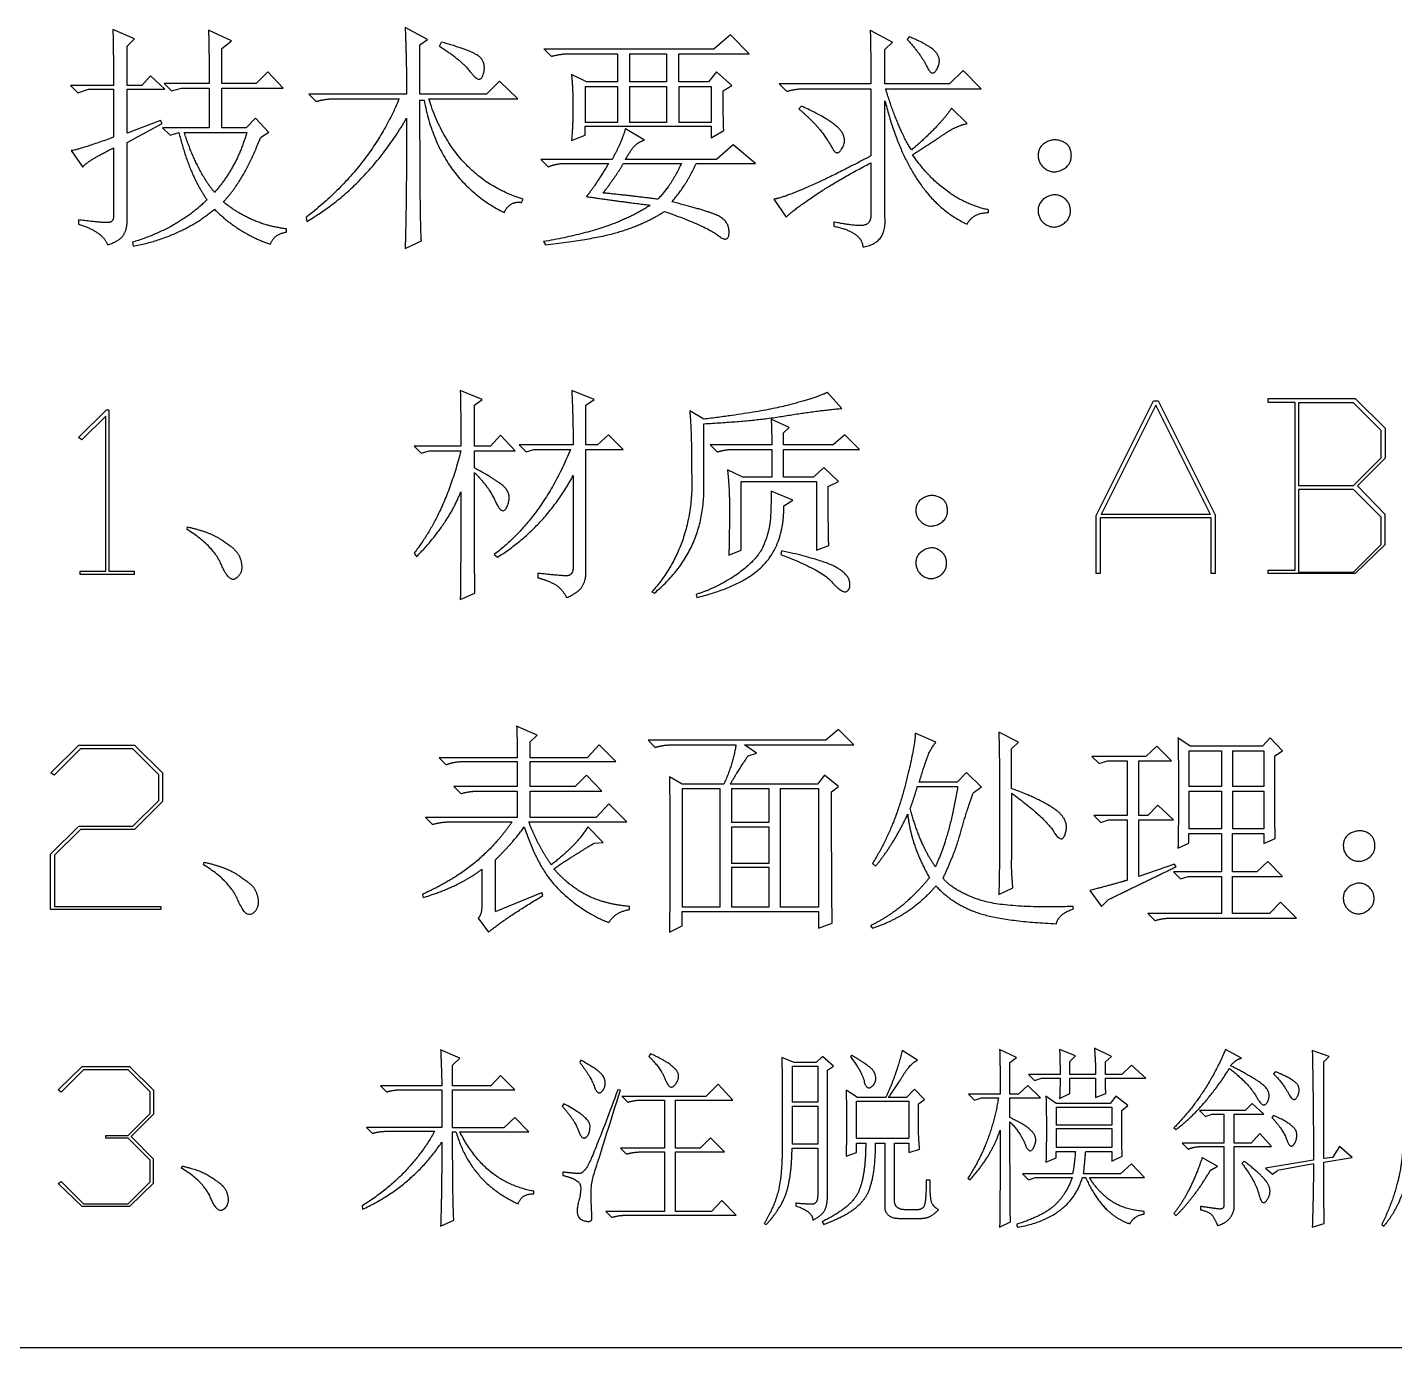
# Model space of a CAD drawing. Extents: x -440 to 140, y -99 to 99.
# Drawn here: x -335.36 to -296.27, y -98.78 to -61.06 of the extents above; entities that cross this region are included whole.
import ezdxf

# ---------------------------------------------------------------- set-up
doc = ezdxf.new("R2010")
doc.units = 0
doc.header["$MEASUREMENT"] = 0
doc.linetypes.add('solid', pattern=[0])
doc.layers.add('254', color=7, linetype='solid')

msp = doc.modelspace()

# ---------------------------------------------------------------- linework, layer by layer
at = {"layer": '254', "color": 0, "linetype": 'solid'}
for p, q in [((-332.29577, -61.38657), (-332.91347, -61.11589)), ((-329.52659, -61.44557), (-330.17897, -61.13323)), ((-323.92315, -61.40391), (-324.55819, -61.05689)), ((-315.25553, -61.26857), (-315.72055, -61.67459)), ((-314.72115, -61.80993), (-315.25553, -61.26857)), ((-311.26341, -61.13323), (-310.62837, -61.48025)), ((-310.14601, -61.32757), (-310.20501, -61.40391)), ((-332.50745, -61.59825), (-332.29577, -61.38657)), ((-332.50745, -62.71565), (-332.50745, -61.59825)), ((-329.79727, -61.65725), (-329.52659, -61.44557)), ((-329.79727, -62.65665), (-329.79727, -61.65725)), ((-324.13483, -61.55659), (-323.92315, -61.40391)), ((-324.13483, -62.96201), (-324.13483, -61.55659)), ((-323.57613, -61.59825), (-323.51713, -61.48025)), ((-320.58919, -61.67459), (-315.72055, -61.67459)), ((-320.58919, -61.67459), (-320.37751, -61.88627)), ((-310.84005, -61.69193), (-310.62837, -61.48025)), ((-310.84005, -62.67399), (-310.84005, -61.69193)), ((-319.83615, -61.80993), (-318.48973, -61.80993)), ((-318.48973, -61.80993), (-318.48973, -62.61499)), ((-318.14271, -61.80993), (-318.14271, -62.61499)), ((-318.14271, -61.80993), (-317.08431, -61.80993)), ((-317.08431, -61.80993), (-317.08431, -62.61499)), ((-316.73729, -61.80993), (-314.72115, -61.80993)), ((-316.73729, -62.61499), (-316.73729, -61.80993)), ((-331.83773, -62.44497), (-332.08409, -62.71565)), ((-331.43171, -62.82667), (-331.83773, -62.44497)), ((-328.48553, -62.32697), (-328.81521, -62.65665)), ((-328.04483, -62.79199), (-328.48553, -62.32697)), ((-319.37811, -62.61499), (-319.80147, -62.40331)), ((-315.66155, -62.32697), (-315.89057, -62.61499)), ((-315.22085, -62.71565), (-315.66155, -62.32697)), ((-308.60525, -62.29229), (-308.99393, -62.67399)), ((-308.08821, -62.80933), (-308.60525, -62.29229)), ((-334.12455, -62.71565), (-333.91287, -62.92733)), ((-332.89613, -62.71565), (-334.12455, -62.71565)), ((-333.91287, -62.92733), (-333.60751, -62.82667)), ((-333.60751, -62.82667), (-332.89613, -62.82667)), ((-332.89613, -62.82667), (-332.89613, -64.19741)), ((-332.08409, -62.71565), (-332.50745, -62.71565)), ((-332.50745, -62.82667), (-331.43171, -62.82667)), ((-332.50745, -64.07941), (-332.50745, -62.82667)), ((-331.44905, -62.65665), (-331.23737, -62.86833)), ((-330.16163, -62.65665), (-331.44905, -62.65665)), ((-331.23737, -62.86833), (-330.94935, -62.79199)), ((-330.94935, -62.79199), (-330.16163, -62.79199)), ((-330.16163, -62.79199), (-330.16163, -63.92673)), ((-328.81521, -62.65665), (-329.79727, -62.65665)), ((-329.79727, -62.79199), (-328.04483, -62.79199)), ((-329.79727, -63.92673), (-329.79727, -62.79199)), ((-321.86535, -62.59765), (-322.22971, -62.96201)), ((-321.34133, -63.09735), (-321.86535, -62.59765)), ((-319.41279, -62.75033), (-319.41279, -63.77405)), ((-319.41279, -62.75033), (-318.48973, -62.75033)), ((-318.48973, -62.61499), (-319.37811, -62.61499)), ((-318.48973, -62.75033), (-318.48973, -63.77405)), ((-317.08431, -62.61499), (-318.14271, -62.61499)), ((-318.14271, -62.75033), (-318.14271, -63.77405)), ((-318.14271, -62.75033), (-317.08431, -62.75033)), ((-317.08431, -62.75033), (-317.08431, -63.77405)), ((-315.89057, -62.61499), (-316.73729, -62.61499)), ((-316.73729, -62.75033), (-316.73729, -63.77405)), ((-316.73729, -62.75033), (-315.81423, -62.75033)), ((-315.81423, -62.75033), (-315.81423, -63.77405)), ((-315.46721, -62.86833), (-315.22085, -62.71565)), ((-313.86257, -62.67399), (-313.65089, -62.88567)), ((-311.24607, -62.67399), (-313.86257, -62.67399)), ((-313.10953, -62.80933), (-311.24607, -62.80933)), ((-311.24607, -62.80933), (-311.24607, -64.73179)), ((-308.99393, -62.67399), (-310.84005, -62.67399)), ((-310.82271, -62.80933), (-308.08821, -62.80933)), ((-327.31003, -62.96201), (-327.09835, -63.17369)), ((-324.51653, -62.96201), (-327.31003, -62.96201)), ((-326.55699, -63.09735), (-324.72821, -63.09735)), ((-322.22971, -62.96201), (-324.13483, -62.96201)), ((-324.13483, -63.13901), (-324.01683, -63.13901)), ((-323.88149, -63.09735), (-321.34133, -63.09735)), ((-313.22753, -63.30903), (-313.30387, -63.38537)), ((-310.84005, -66.48423), (-310.84005, -63.15635)), ((-328.83255, -63.65605), (-329.10323, -63.92673)), ((-328.45085, -64.06207), (-328.83255, -63.65605)), ((-308.49423, -63.80873), (-308.93493, -63.36803)), ((-331.54971, -63.71505), (-332.50745, -64.07941)), ((-332.50745, -64.35009), (-331.50805, -63.80873)), ((-331.50805, -63.80873), (-331.54971, -63.71505)), ((-331.49071, -63.92673), (-331.27903, -64.13841)), ((-330.16163, -63.92673), (-331.49071, -63.92673)), ((-331.27903, -64.13841), (-331.02569, -64.06207)), ((-330.87301, -64.06207), (-329.08589, -64.06207)), ((-329.10323, -63.92673), (-329.79727, -63.92673)), ((-328.45085, -64.06207), (-328.69721, -64.21475)), ((-318.48973, -63.77405), (-319.41279, -63.77405)), ((-319.41279, -63.88507), (-315.81423, -63.88507)), ((-319.41279, -64.13841), (-319.41279, -63.88507)), ((-318.26071, -63.94407), (-317.71935, -64.27375)), ((-317.08431, -63.77405), (-318.14271, -63.77405)), ((-315.81423, -63.77405), (-316.73729, -63.77405)), ((-315.81423, -63.88507), (-315.81423, -64.21475)), ((-315.81423, -64.21475), (-315.44987, -64.00307)), ((-332.50745, -66.60223), (-332.50745, -64.35009)), ((-319.80147, -64.29109), (-319.41279, -64.13841)), ((-315.17919, -64.40909), (-315.66155, -64.83245)), ((-314.54415, -64.94347), (-315.17919, -64.40909)), ((-334.10721, -64.57911), (-333.77753, -65.04413)), ((-332.89613, -64.50277), (-332.89613, -66.46689)), ((-320.68287, -64.83245), (-320.47119, -65.04413)), ((-318.64241, -64.83245), (-320.68287, -64.83245)), ((-315.66155, -64.83245), (-318.26071, -64.83245)), ((-319.95415, -64.94347), (-318.74307, -64.94347)), ((-318.31971, -64.94347), (-316.66095, -64.94347)), ((-316.23759, -64.94347), (-314.54415, -64.94347)), ((-311.24607, -64.92613), (-311.24607, -66.46689)), ((-321.23031, -66.06087), (-321.18865, -65.96719)), ((-314.01525, -65.96719), (-313.66823, -66.48423)), ((-307.87653, -66.34889), (-307.87653, -66.27255)), ((-333.89553, -66.56057), (-333.89553, -66.67857)), ((-327.95115, -66.90759), (-327.95115, -66.81391)), ((-327.38637, -66.48423), (-327.36903, -66.60223)), ((-312.30447, -66.61957), (-312.30447, -66.73757)), ((-332.35477, -67.19561), (-332.33743, -67.31361)), ((-324.55819, -67.37261), (-324.09317, -67.16093)), ((-320.60653, -67.17827), (-320.54753, -67.27195)), ((-322.36023, -71.68827), (-322.98154, -71.43048)), ((-319.15114, -71.68827), (-319.79562, -71.43048)), ((-312.07735, -71.94606), (-312.48055, -71.48667)), ((-322.57834, -71.8502), (-322.36023, -71.68827)), ((-322.57834, -73.02677), (-322.57834, -71.8502)), ((-319.39242, -71.8502), (-319.15114, -71.68827)), ((-319.39242, -72.98709), (-319.39242, -71.8502)), ((-304.80667, -75.00879), (-303.16747, -71.73258)), ((-303.10116, -71.85642), (-304.66308, -74.98026)), ((-303.16747, -71.73258), (-303.03485, -71.73258)), ((-301.53924, -74.98026), (-303.10116, -71.85642)), ((-303.03485, -71.73258), (-301.39565, -75.00879)), ((-299.8898, -71.66115), (-297.39565, -71.66115)), ((-299.8898, -71.77987), (-299.8898, -71.66115)), ((-299.11433, -71.77987), (-299.8898, -71.77987)), ((-299.11433, -76.56705), (-299.11433, -71.77987)), ((-299.01949, -71.78572), (-299.01949, -74.14506)), ((-297.4488, -71.78572), (-299.01949, -71.78572)), ((-296.66016, -72.57436), (-297.4488, -71.78572)), ((-297.39565, -71.66115), (-296.53851, -72.51391)), ((-333.89389, -72.77448), (-333.09781, -71.9846)), ((-333.11639, -72.16693), (-333.79803, -72.8465)), ((-333.11639, -76.60007), (-333.11639, -72.16693)), ((-333.09781, -71.9846), (-333.02717, -71.9846)), ((-333.02717, -71.9846), (-333.02717, -76.60007)), ((-316.02013, -72.2534), (-316.42333, -72.01877)), ((-313.58442, -72.49467), (-314.09335, -72.2534)), ((-318.74794, -72.69627), (-319.06192, -72.98709)), ((-318.32823, -73.11599), (-318.74794, -72.69627)), ((-316.02013, -74.05128), (-316.02013, -72.38229)), ((-313.74634, -72.64008), (-313.58442, -72.49467)), ((-313.74634, -72.98709), (-313.74634, -72.64008)), ((-311.98813, -72.69627), (-312.31863, -72.98709)), ((-311.56842, -73.11599), (-311.98813, -72.69627)), ((-296.66016, -73.35642), (-296.66016, -72.57436)), ((-296.53851, -72.51391), (-296.53851, -73.37032)), ((-333.79803, -72.8465), (-333.89389, -72.77448)), ((-324.30352, -73.02677), (-324.10192, -73.22837)), ((-322.96503, -73.02677), (-324.30352, -73.02677)), ((-322.11895, -73.02677), (-322.57834, -73.02677)), ((-321.82813, -72.71279), (-322.11895, -73.02677)), ((-321.40842, -73.15566), (-321.82813, -72.71279)), ((-321.29604, -72.98709), (-321.09444, -73.18869)), ((-319.75594, -72.98709), (-321.29604, -72.98709)), ((-319.06192, -72.98709), (-319.39242, -72.98709)), ((-315.83505, -72.98709), (-315.63345, -73.18869)), ((-314.07684, -72.98709), (-315.83505, -72.98709)), ((-312.31863, -72.98709), (-313.74634, -72.98709)), ((-324.10192, -73.22837), (-323.86065, -73.15566)), ((-323.86065, -73.15566), (-322.96503, -73.15566)), ((-322.57834, -73.15566), (-321.40842, -73.15566)), ((-322.57834, -73.64808), (-322.57834, -73.15566)), ((-321.09444, -73.18869), (-320.87632, -73.11599)), ((-320.87632, -73.11599), (-319.82865, -73.11599)), ((-319.39242, -73.11599), (-318.32823, -73.11599)), ((-319.39242, -76.67208), (-319.39242, -73.11599)), ((-315.14103, -73.11599), (-314.07684, -73.11599)), ((-314.07684, -73.11599), (-314.07684, -73.90587)), ((-313.74634, -73.11599), (-311.56842, -73.11599)), ((-313.74634, -73.90587), (-313.74634, -73.11599)), ((-296.66016, -73.35642), (-297.4488, -74.14506)), ((-296.53851, -73.37032), (-297.33593, -74.16115)), ((-319.75594, -73.8662), (-319.75594, -76.487)), ((-314.89975, -73.90587), (-315.34263, -73.70427)), ((-312.59293, -73.63157), (-312.88375, -73.90587)), ((-312.17322, -74.03477), (-312.59293, -73.63157)), ((-314.95594, -74.03477), (-312.79453, -74.03477)), ((-314.95594, -75.99458), (-314.95594, -74.03477)), ((-314.07684, -73.90587), (-314.89975, -73.90587)), ((-312.88375, -73.90587), (-313.74634, -73.90587)), ((-312.79453, -74.03477), (-312.79453, -75.99458)), ((-312.46404, -74.18018), (-312.17322, -74.03477)), ((-299.01949, -74.14506), (-297.4488, -74.14506)), ((-299.01949, -74.26671), (-299.01949, -76.62385)), ((-297.4488, -74.26671), (-299.01949, -74.26671)), ((-296.66016, -75.05315), (-297.4488, -74.26671)), ((-297.33593, -74.16115), (-296.53851, -74.9788)), ((-313.47204, -74.56686), (-314.09335, -74.30907)), ((-313.72983, -74.72879), (-313.47204, -74.56686)), ((-304.80667, -76.66115), (-304.80667, -75.00879)), ((-301.53924, -74.98026), (-304.66308, -74.98026)), ((-301.39565, -76.66115), (-301.39565, -75.00879)), ((-296.53851, -75.83521), (-296.53851, -74.9788)), ((-330.79453, -75.40629), (-330.77802, -75.33359)), ((-304.68502, -75.0751), (-304.68502, -76.66115)), ((-301.5173, -75.0751), (-304.68502, -75.0751)), ((-301.5173, -76.66115), (-301.5173, -75.0751)), ((-296.66016, -75.8374), (-296.66016, -75.05315)), ((-324.30352, -76.0838), (-324.23082, -76.17966)), ((-322.01322, -76.12347), (-321.91735, -76.19618)), ((-315.30295, -76.13999), (-314.95594, -75.99458)), ((-313.80253, -76.01109), (-313.81905, -76.12347)), ((-312.79453, -75.99458), (-312.44752, -75.86568)), ((-296.66016, -75.8374), (-297.4488, -76.62385)), ((-296.53851, -75.83521), (-297.39565, -76.66115)), ((-333.84596, -76.60007), (-333.11639, -76.60007)), ((-333.84596, -76.6886), (-333.84596, -76.60007)), ((-333.02717, -76.60007), (-332.29761, -76.60007)), ((-332.29761, -76.6886), (-332.29761, -76.60007)), ((-299.8898, -76.56705), (-299.11433, -76.56705)), ((-299.8898, -76.66115), (-299.8898, -76.56705)), ((-332.29761, -76.6886), (-333.84596, -76.6886)), ((-320.76394, -76.65557), (-320.76394, -76.78446)), ((-304.68502, -76.66115), (-304.80667, -76.66115)), ((-301.39565, -76.66115), (-301.5173, -76.66115)), ((-297.39565, -76.66115), (-299.8898, -76.66115)), ((-299.01949, -76.62385), (-297.4488, -76.62385)), ((-322.98154, -77.40578), (-322.56183, -77.22069)), ((-317.50404, -77.18766), (-317.43133, -77.22069)), ((-316.23825, -77.26037), (-316.22173, -77.34959)), ((-320.78227, -81.28441), (-321.37055, -81.02662)), ((-320.98387, -81.4695), (-320.78227, -81.28441)), ((-312.16574, -81.12249), (-312.53591, -81.42982)), ((-311.72951, -81.55872), (-312.16574, -81.12249)), ((-309.38459, -81.48601), (-309.97288, -81.22822)), ((-307.02158, -81.48601), (-307.58671, -81.19519)), ((-334.68538, -82.35411), (-333.88724, -81.56422)), ((-333.8393, -81.67592), (-334.58951, -82.42613)), ((-333.88724, -81.56422), (-332.29095, -81.56422)), ((-332.34095, -81.67592), (-333.8393, -81.67592)), ((-331.59899, -82.41374), (-332.34095, -81.67592)), ((-332.29095, -81.56422), (-331.48455, -82.3665)), ((-320.98387, -81.92889), (-320.98387, -81.4695)), ((-319.00754, -81.55872), (-319.35455, -81.92889)), ((-318.53164, -82.03462), (-319.00754, -81.55872)), ((-317.60894, -81.42982), (-317.40734, -81.63142)), ((-312.53591, -81.42982), (-317.60894, -81.42982)), ((-316.91492, -81.55872), (-315.10052, -81.55872)), ((-314.85924, -81.55872), (-311.72951, -81.55872)), ((-314.51223, -81.79999), (-314.85924, -81.55872)), ((-307.22318, -81.6711), (-307.02158, -81.48601)), ((-307.22318, -82.80799), (-307.22318, -81.6711)), ((-303.06937, -81.59839), (-303.38335, -81.88921)), ((-302.64966, -82.01811), (-303.06937, -81.59839)), ((-302.11756, -81.59839), (-302.46457, -81.35712)), ((-300.04537, -81.59839), (-302.11756, -81.59839)), ((-299.82726, -81.35712), (-300.04537, -81.59839)), ((-299.48025, -81.72729), (-299.82726, -81.35712)), ((-323.58815, -81.92889), (-323.38655, -82.13049)), ((-321.35404, -81.92889), (-323.58815, -81.92889)), ((-322.87097, -82.03462), (-321.35404, -82.03462)), ((-321.35404, -82.03462), (-321.35404, -82.7518)), ((-319.35455, -81.92889), (-320.98387, -81.92889)), ((-320.98387, -82.03462), (-318.53164, -82.03462)), ((-320.98387, -82.7518), (-320.98387, -82.03462)), ((-314.75351, -81.8727), (-314.51223, -81.79999)), ((-304.92345, -81.88921), (-304.72185, -82.09081)), ((-303.38335, -81.88921), (-304.92345, -81.88921)), ((-304.72185, -82.09081), (-304.48057, -82.01811)), ((-304.48057, -82.01811), (-303.91545, -82.01811)), ((-303.91545, -82.01811), (-303.91545, -83.57472)), ((-303.58495, -82.01811), (-302.64966, -82.01811)), ((-303.58495, -83.57472), (-303.58495, -82.01811)), ((-302.15724, -81.72729), (-302.15724, -82.7518)), ((-302.15724, -81.72729), (-301.22194, -81.72729)), ((-301.22194, -81.72729), (-301.22194, -82.7518)), ((-300.90796, -81.72729), (-300.90796, -82.7518)), ((-300.90796, -81.72729), (-300.01234, -81.72729)), ((-300.01234, -81.72729), (-300.01234, -82.7518)), ((-299.69836, -81.8727), (-299.48025, -81.72729)), ((-299.69836, -83.00959), (-299.69836, -81.8727)), ((-334.58951, -82.42613), (-334.68538, -82.35411)), ((-331.59899, -83.14537), (-331.59899, -82.41374)), ((-331.48455, -83.17221), (-331.48455, -82.3665)), ((-319.37107, -82.42131), (-319.70156, -82.7518)), ((-318.93484, -82.8807), (-319.37107, -82.42131)), ((-316.64061, -82.6791), (-317.00414, -82.4775)), ((-312.56894, -82.42131), (-312.77054, -82.6791)), ((-312.16574, -82.7518), (-312.56894, -82.42131)), ((-308.50549, -82.3486), (-308.77979, -82.62291)), ((-308.08577, -82.76832), (-308.50549, -82.3486)), ((-307.57019, -82.13049), (-307.57019, -84.84051)), ((-323.16844, -82.7518), (-322.96684, -82.9534)), ((-321.35404, -82.7518), (-323.16844, -82.7518)), ((-319.70156, -82.7518), (-320.98387, -82.7518)), ((-315.44753, -82.6791), (-316.64061, -82.6791)), ((-316.64061, -82.80799), (-316.64061, -86.19552)), ((-316.64061, -82.80799), (-315.55991, -82.80799)), ((-315.55991, -82.80799), (-315.55991, -86.19552)), ((-312.77054, -82.6791), (-315.26244, -82.6791)), ((-315.22941, -82.80799), (-315.22941, -83.77632)), ((-315.22941, -82.80799), (-314.16522, -82.80799)), ((-314.16522, -82.80799), (-314.16522, -83.77632)), ((-313.83473, -82.80799), (-313.83473, -86.19552)), ((-313.83473, -82.80799), (-312.73751, -82.80799)), ((-312.73751, -82.80799), (-312.73751, -86.19552)), ((-312.36734, -82.89721), (-312.16574, -82.7518)), ((-309.91669, -82.7518), (-308.76328, -82.7518)), ((-308.77979, -82.62291), (-309.8605, -82.62291)), ((-308.08577, -82.76832), (-308.3204, -82.93689)), ((-301.22194, -82.7518), (-302.15724, -82.7518)), ((-300.01234, -82.7518), (-300.90796, -82.7518)), ((-332.34095, -83.88319), (-331.59899, -83.14537)), ((-331.48455, -83.17221), (-332.29095, -83.97448)), ((-322.45126, -82.8807), (-321.35404, -82.8807)), ((-321.35404, -82.8807), (-321.35404, -83.63091)), ((-320.98387, -82.8807), (-318.93484, -82.8807)), ((-320.98387, -83.63091), (-320.98387, -82.8807)), ((-318.73324, -83.24422), (-319.09676, -83.63091)), ((-318.21766, -83.7598), (-318.73324, -83.24422)), ((-307.22318, -82.93689), (-307.22318, -84.84051)), ((-302.15724, -82.8807), (-302.15724, -83.9614)), ((-302.15724, -82.8807), (-301.22194, -82.8807)), ((-301.22194, -82.8807), (-301.22194, -83.9614)), ((-300.90796, -82.8807), (-300.90796, -83.9614)), ((-300.90796, -82.8807), (-300.01234, -82.8807)), ((-300.01234, -82.8807), (-300.01234, -83.9614)), ((-323.97484, -83.63091), (-323.77324, -83.83251)), ((-321.35404, -83.63091), (-323.97484, -83.63091)), ((-319.09676, -83.63091), (-320.98387, -83.63091)), ((-304.86726, -83.57472), (-304.66566, -83.77632)), ((-303.91545, -83.57472), (-304.86726, -83.57472)), ((-303.32716, -83.57472), (-303.58495, -83.57472)), ((-303.03634, -83.2839), (-303.32716, -83.57472)), ((-302.59347, -83.70361), (-303.03634, -83.2839)), ((-334.69364, -84.68547), (-333.88724, -83.88319)), ((-333.8393, -83.97448), (-334.57919, -84.71024)), ((-333.88724, -83.88319), (-332.34095, -83.88319)), ((-332.29095, -83.97448), (-333.8393, -83.97448)), ((-323.25766, -83.7598), (-321.49945, -83.7598)), ((-321.02354, -83.7598), (-318.21766, -83.7598)), ((-318.89516, -84.34809), (-319.33804, -83.90521)), ((-314.16522, -83.77632), (-315.22941, -83.77632)), ((-315.22941, -83.90521), (-315.22941, -84.95289)), ((-315.22941, -83.90521), (-314.16522, -83.90521)), ((-314.16522, -83.90521), (-314.16522, -84.95289)), ((-304.66566, -83.77632), (-304.44754, -83.70361)), ((-304.44754, -83.70361), (-303.91545, -83.70361)), ((-303.91545, -83.70361), (-303.91545, -85.42879)), ((-303.58495, -83.70361), (-302.59347, -83.70361)), ((-303.58495, -85.31641), (-303.58495, -83.70361)), ((-301.22194, -83.9614), (-302.15724, -83.9614)), ((-300.01234, -83.9614), (-300.90796, -83.9614)), ((-319.15295, -84.3646), (-318.89516, -84.34809)), ((-302.46457, -84.51001), (-302.15724, -84.3646)), ((-302.15724, -84.0903), (-301.22194, -84.0903)), ((-302.15724, -84.3646), (-302.15724, -84.0903)), ((-301.22194, -84.0903), (-301.22194, -85.18752)), ((-300.90796, -84.0903), (-300.01234, -84.0903)), ((-300.90796, -85.18752), (-300.90796, -84.0903)), ((-300.01234, -84.0903), (-300.01234, -84.38112)), ((-300.01234, -84.38112), (-299.68185, -84.23571)), ((-334.69364, -86.26822), (-334.69364, -84.68547)), ((-334.57919, -84.71024), (-334.57919, -86.17969)), ((-330.32309, -84.98592), (-330.30657, -84.91321)), ((-322.36204, -85.11481), (-322.36204, -86.1063)), ((-321.97535, -86.32441), (-321.97535, -84.84051)), ((-314.16522, -84.95289), (-315.22941, -84.95289)), ((-315.22941, -85.05862), (-315.22941, -86.19552)), ((-315.22941, -85.05862), (-314.16522, -85.05862)), ((-314.16522, -85.05862), (-314.16522, -86.19552)), ((-311.19899, -84.95289), (-311.10977, -85.02559)), ((-302.56044, -84.9694), (-303.58495, -85.31641)), ((-302.59347, -85.18752), (-302.39187, -85.38912)), ((-301.22194, -85.18752), (-302.59347, -85.18752)), ((-302.52076, -85.04211), (-302.56044, -84.9694)), ((-300.21394, -85.18752), (-300.90796, -85.18752)), ((-299.89996, -84.8967), (-300.21394, -85.18752)), ((-299.48025, -85.31641), (-299.89996, -84.8967)), ((-302.39187, -85.38912), (-302.17375, -85.31641)), ((-302.17375, -85.31641), (-301.22194, -85.31641)), ((-301.22194, -85.31641), (-301.22194, -86.3806)), ((-300.90796, -85.31641), (-299.48025, -85.31641)), ((-300.90796, -86.3806), (-300.90796, -85.31641)), ((-324.06406, -85.83199), (-324.04754, -85.92121)), ((-321.97535, -86.32441), (-320.65337, -85.7758)), ((-320.62034, -85.86502), (-320.65337, -85.7758)), ((-307.58671, -85.83199), (-307.18351, -85.64691)), ((-304.97964, -85.71961), (-304.64914, -86.179)), ((-304.64914, -86.179), (-304.44754, -85.9774)), ((-331.5428, -86.26822), (-334.69364, -86.26822)), ((-334.57919, -86.17969), (-331.5428, -86.17969)), ((-331.5428, -86.17969), (-331.5428, -86.26822)), ((-318.14495, -86.26822), (-318.14495, -86.179)), ((-315.55991, -86.19552), (-316.64061, -86.19552)), ((-316.64061, -86.32441), (-312.73751, -86.32441)), ((-316.64061, -86.72761), (-316.64061, -86.32441)), ((-314.16522, -86.19552), (-315.22941, -86.19552)), ((-312.73751, -86.19552), (-313.83473, -86.19552)), ((-312.73751, -86.32441), (-312.73751, -86.80032)), ((-305.46497, -86.25171), (-305.46497, -86.179)), ((-303.32716, -86.3806), (-303.12556, -86.5822)), ((-301.22194, -86.3806), (-303.32716, -86.3806)), ((-299.84377, -86.3806), (-300.90796, -86.3806)), ((-299.53644, -86.05011), (-299.84377, -86.3806)), ((-299.07705, -86.5095), (-299.53644, -86.05011)), ((-322.46777, -86.5095), (-322.17695, -86.9127)), ((-317.00414, -86.9127), (-316.64061, -86.72761)), ((-312.73751, -86.80032), (-312.35082, -86.65491)), ((-311.25518, -86.72761), (-311.19899, -86.80032)), ((-302.63314, -86.5095), (-299.07705, -86.5095)), ((-322.99614, -90.50957), (-323.54417, -90.27631)), ((-309.91043, -90.57139), (-310.34885, -90.29036)), ((-307.08234, -90.49552), (-307.56289, -90.26227)), ((-305.39614, -90.44774), (-305.84861, -90.26227)), ((-304.36757, -90.46179), (-304.85377, -90.22853)), ((-300.64861, -90.50957), (-301.10107, -90.26227)), ((-298.139, -90.46179), (-298.6252, -90.29036)), ((-323.20131, -90.71473), (-322.99614, -90.50957)), ((-319.53949, -90.57139), (-319.56757, -90.63321)), ((-317.54417, -90.38592), (-317.59195, -90.46179)), ((-313.43456, -90.63321), (-313.79146, -90.49552)), ((-312.81067, -90.63321), (-313.43456, -90.63321)), ((-312.6252, -90.46179), (-312.81067, -90.63321)), ((-312.31043, -90.74282), (-312.6252, -90.46179)), ((-311.7821, -90.4337), (-311.82988, -90.46179)), ((-307.26781, -90.63321), (-307.08234, -90.49552)), ((-307.26781, -91.53814), (-307.26781, -90.63321)), ((-305.55353, -90.60513), (-305.39614, -90.44774)), ((-305.55353, -90.97607), (-305.55353, -90.60513)), ((-304.539, -90.61917), (-304.36757, -90.46179)), ((-304.539, -90.97607), (-304.539, -90.61917)), ((-298.29639, -90.61917), (-298.139, -90.46179)), ((-298.29639, -93.37607), (-298.29639, -90.61917)), ((-334.47415, -91.41917), (-333.79546, -90.7475)), ((-333.7547, -90.84248), (-334.39263, -91.48041)), ((-333.79546, -90.7475), (-332.43807, -90.7475)), ((-332.48059, -90.84248), (-333.7547, -90.84248)), ((-331.84967, -91.46988), (-332.48059, -90.84248)), ((-332.43807, -90.7475), (-331.75236, -91.4297)), ((-323.20131, -91.30489), (-323.20131, -90.71473)), ((-321.82988, -91.00981), (-322.11091, -91.30489)), ((-321.4252, -91.41449), (-321.82988, -91.00981)), ((-313.49639, -90.74282), (-313.49639, -91.77139)), ((-313.49639, -90.74282), (-312.76289, -90.74282)), ((-312.76289, -90.74282), (-312.76289, -91.77139)), ((-312.48186, -90.85242), (-312.31043, -90.74282)), ((-312.48186, -94.37656), (-312.48186, -90.85242)), ((-306.73949, -90.97607), (-306.56806, -91.1475)), ((-305.83456, -90.97607), (-306.73949, -90.97607)), ((-304.82003, -90.97607), (-305.55353, -90.97607)), ((-304.0725, -90.97607), (-304.539, -90.97607)), ((-303.79146, -90.71473), (-304.0725, -90.97607)), ((-303.38678, -91.08568), (-303.79146, -90.71473)), ((-299.68186, -90.9002), (-299.72964, -90.96203)), ((-334.39263, -91.48041), (-334.47415, -91.41917)), ((-331.75236, -91.4297), (-331.75236, -92.11483)), ((-325.25845, -91.30489), (-325.08702, -91.47631)), ((-323.51043, -91.30489), (-325.25845, -91.30489)), ((-324.64861, -91.41449), (-323.51043, -91.41449)), ((-323.51043, -91.41449), (-323.51043, -92.49084)), ((-322.11091, -91.30489), (-323.20131, -91.30489)), ((-323.20131, -91.41449), (-321.4252, -91.41449)), ((-323.20131, -92.50489), (-323.20131, -91.41449)), ((-318.40131, -91.42853), (-318.47718, -91.41449)), ((-315.61067, -91.2571), (-315.95353, -91.59996)), ((-315.19195, -91.70957), (-315.61067, -91.2571)), ((-311.62471, -91.6337), (-311.95353, -91.42853)), ((-309.99195, -91.40045), (-310.2252, -91.6337)), ((-309.71091, -91.69552), (-309.99195, -91.40045)), ((-306.75353, -91.29084), (-307.02052, -91.53814)), ((-306.39663, -91.64774), (-306.75353, -91.29084)), ((-306.56806, -91.1475), (-306.36289, -91.08568)), ((-306.36289, -91.08568), (-305.83456, -91.08568)), ((-305.55353, -91.08568), (-304.82003, -91.08568)), ((-305.55353, -91.52409), (-305.55353, -91.08568)), ((-304.82003, -91.08568), (-304.82003, -91.6337)), ((-304.539, -91.08568), (-303.38678, -91.08568)), ((-331.84967, -92.09201), (-331.84967, -91.46988)), ((-320.02003, -91.81917), (-320.06781, -91.88099)), ((-318.36757, -91.59996), (-315.95353, -91.59996)), ((-318.36757, -91.59996), (-318.19614, -91.77139)), ((-317.77742, -91.70957), (-317.13949, -91.70957)), ((-317.13949, -91.70957), (-317.13949, -93.08099)), ((-316.82471, -91.70957), (-315.19195, -91.70957)), ((-316.82471, -93.08099), (-316.82471, -91.70957)), ((-312.76289, -91.77139), (-313.49639, -91.77139)), ((-311.65845, -91.7433), (-310.16338, -91.7433)), ((-311.65845, -92.79996), (-311.65845, -91.7433)), ((-310.81535, -91.6337), (-311.62471, -91.6337)), ((-310.2252, -91.6337), (-310.73949, -91.6337)), ((-310.16338, -91.7433), (-310.16338, -92.79996)), ((-309.88234, -91.81917), (-309.71091, -91.69552)), ((-308.45377, -91.53814), (-308.28234, -91.70957)), ((-307.54885, -91.53814), (-308.45377, -91.53814)), ((-308.28234, -91.70957), (-308.07718, -91.64774)), ((-308.07718, -91.64774), (-307.59663, -91.64774)), ((-307.02052, -91.53814), (-307.26781, -91.53814)), ((-307.26781, -91.64774), (-306.39663, -91.64774)), ((-307.26781, -92.20981), (-307.26781, -91.64774)), ((-305.94417, -91.80513), (-306.23924, -91.59996)), ((-304.40131, -91.80513), (-305.94417, -91.80513)), ((-305.84861, -91.66179), (-305.55353, -91.52409)), ((-304.82003, -91.6337), (-304.52496, -91.52409)), ((-304.24392, -91.59996), (-304.40131, -91.80513)), ((-303.90107, -91.86695), (-304.24392, -91.59996)), ((-300.33949, -91.80513), (-300.539, -92.00464)), ((-300.01067, -92.11425), (-300.33949, -91.80513)), ((-332.48059, -92.71941), (-331.84967, -92.09201)), ((-331.75236, -92.11483), (-332.39029, -92.7475)), ((-321.4252, -92.20981), (-321.73432, -92.50489)), ((-321.02052, -92.61449), (-321.4252, -92.20981)), ((-313.49639, -91.88099), (-313.49639, -92.97139)), ((-313.49639, -91.88099), (-312.76289, -91.88099)), ((-312.76289, -91.88099), (-312.76289, -92.97139)), ((-305.94417, -91.91473), (-305.94417, -92.42902)), ((-305.94417, -91.91473), (-304.35353, -91.91473)), ((-304.35353, -91.91473), (-304.35353, -92.42902)), ((-304.0725, -92.00464), (-303.90107, -91.86695)), ((-301.84861, -92.00464), (-301.67718, -92.17607)), ((-300.539, -92.00464), (-301.84861, -92.00464)), ((-301.67718, -92.17607), (-301.4917, -92.11425)), ((-301.4917, -92.11425), (-301.14885, -92.11425)), ((-301.14885, -92.11425), (-301.14885, -92.9433)), ((-300.85377, -92.11425), (-300.01067, -92.11425)), ((-300.85377, -92.9433), (-300.85377, -92.11425)), ((-299.72964, -92.14798), (-299.77742, -92.20981)), ((-325.66313, -92.49084), (-325.4917, -92.66227)), ((-323.51043, -92.49084), (-325.66313, -92.49084)), ((-325.05329, -92.60045), (-323.71559, -92.60045)), ((-321.73432, -92.50489), (-323.20131, -92.50489)), ((-323.20131, -92.61449), (-323.10575, -92.61449)), ((-322.99614, -92.61449), (-321.02052, -92.61449)), ((-304.35353, -92.42902), (-305.94417, -92.42902)), ((-305.94417, -92.51893), (-305.94417, -93.06695)), ((-305.94417, -92.51893), (-304.35353, -92.51893)), ((-304.35353, -92.51893), (-304.35353, -93.06695)), ((-302.5821, -92.50489), (-302.52028, -92.55267)), ((-333.11677, -92.71941), (-332.48059, -92.71941)), ((-333.11677, -92.79704), (-333.11677, -92.71941)), ((-332.48059, -92.79704), (-333.11677, -92.79704)), ((-331.84967, -93.42268), (-332.48059, -92.79704)), ((-332.39029, -92.7475), (-331.75236, -93.40162)), ((-315.82988, -92.78592), (-316.12496, -93.08099)), ((-315.4252, -93.1906), (-315.82988, -92.78592)), ((-312.76289, -92.97139), (-313.49639, -92.97139)), ((-311.65845, -92.79996), (-310.16338, -92.79996)), ((-311.65845, -92.9433), (-311.39146, -92.9433)), ((-311.65845, -93.20464), (-311.65845, -92.9433)), ((-311.11043, -92.9433), (-310.84909, -92.9433)), ((-310.84909, -92.9433), (-310.84909, -94.73346)), ((-310.56806, -92.9433), (-310.16338, -92.9433)), ((-310.56806, -94.57607), (-310.56806, -92.9433)), ((-310.16338, -92.9433), (-310.16338, -93.20464)), ((-302.34885, -92.9433), (-302.17742, -93.11473)), ((-301.14885, -92.9433), (-302.34885, -92.9433)), ((-300.36757, -92.9433), (-300.85377, -92.9433)), ((-300.12028, -92.66227), (-300.36757, -92.9433)), ((-299.79146, -93.03321), (-300.12028, -92.66227)), ((-331.75236, -94.08675), (-331.75236, -93.40162)), ((-318.40131, -93.08099), (-318.22988, -93.25242)), ((-317.13949, -93.08099), (-318.40131, -93.08099)), ((-317.79146, -93.1906), (-317.13949, -93.1906)), ((-317.13949, -93.1906), (-317.13949, -94.89084)), ((-316.12496, -93.08099), (-316.82471, -93.08099)), ((-316.82471, -93.1906), (-315.4252, -93.1906)), ((-316.82471, -94.89084), (-316.82471, -93.1906)), ((-313.49639, -93.08099), (-312.76289, -93.08099)), ((-312.76289, -93.08099), (-312.76289, -94.40464)), ((-311.95353, -93.31425), (-311.65845, -93.20464)), ((-310.16338, -93.20464), (-309.84861, -93.11473)), ((-306.23924, -93.48568), (-305.94417, -93.36203)), ((-304.35353, -93.06695), (-305.94417, -93.06695)), ((-305.94417, -93.17656), (-305.39614, -93.17656)), ((-305.94417, -93.36203), (-305.94417, -93.17656)), ((-305.10107, -93.17656), (-304.35353, -93.17656)), ((-304.35353, -93.17656), (-304.35353, -93.45759)), ((-304.35353, -93.45759), (-304.05845, -93.31425)), ((-301.77274, -93.34798), (-301.33432, -93.59528)), ((-301.739, -93.03321), (-301.14885, -93.03321)), ((-301.14885, -93.03321), (-301.14885, -94.71941)), ((-300.85377, -93.03321), (-299.79146, -93.03321)), ((-300.85377, -94.73346), (-300.85377, -93.03321)), ((-298.04909, -93.34798), (-298.29639, -93.37607)), ((-298.29639, -93.48568), (-297.48702, -93.34798)), ((-297.84392, -93.03321), (-298.04909, -93.34798)), ((-297.48702, -93.34798), (-297.84392, -93.03321)), ((-331.84967, -94.04657), (-331.84967, -93.42268)), ((-330.94885, -93.6571), (-330.9348, -93.59528)), ((-320.05377, -93.76671), (-320.05377, -93.86227)), ((-303.79146, -93.53346), (-304.10623, -93.81449)), ((-303.42052, -93.92409), (-303.79146, -93.53346)), ((-301.53949, -93.71893), (-301.33432, -93.59528)), ((-300.63456, -93.51941), (-300.57274, -93.45759)), ((-298.59146, -93.42385), (-299.96289, -93.6571)), ((-299.96289, -93.6571), (-299.76338, -93.82853)), ((-299.76338, -93.82853), (-299.62003, -93.71893)), ((-298.59146, -93.53346), (-299.62003, -93.71893)), ((-334.47415, -94.09728), (-334.39263, -94.03604)), ((-333.79546, -94.7475), (-334.47415, -94.09728)), ((-334.39263, -94.03604), (-333.7547, -94.67222)), ((-332.48059, -94.67222), (-331.84967, -94.04657)), ((-331.75236, -94.08675), (-332.43807, -94.7475)), ((-309.55353, -93.99996), (-309.66313, -93.99996)), ((-308.46781, -93.93814), (-308.40599, -93.98592)), ((-306.91091, -93.81449), (-306.73949, -93.98592)), ((-305.47766, -93.81449), (-306.91091, -93.81449)), ((-306.73949, -93.98592), (-306.53432, -93.92409)), ((-306.53432, -93.92409), (-305.4917, -93.92409)), ((-305.19663, -93.92409), (-305.10107, -93.92409)), ((-304.10623, -93.81449), (-305.16289, -93.81449)), ((-304.99146, -93.92409), (-303.42052, -93.92409)), ((-320.87718, -94.3906), (-320.87718, -94.31473)), ((-315.50107, -94.57607), (-315.79614, -94.89084)), ((-315.09639, -95.00045), (-315.50107, -94.57607)), ((-332.43807, -94.7475), (-333.79546, -94.7475)), ((-333.7547, -94.67222), (-332.48059, -94.67222)), ((-325.78678, -94.73346), (-325.77274, -94.82902)), ((-318.82003, -94.89084), (-318.64861, -95.06227)), ((-317.13949, -94.89084), (-318.82003, -94.89084)), ((-315.79614, -94.89084), (-316.82471, -94.89084)), ((-313.38678, -94.65759), (-313.38678, -94.73346)), ((-309.91043, -94.84306), (-310.25329, -94.84306)), ((-303.43456, -94.96671), (-303.43456, -94.89084)), ((-302.5821, -94.95267), (-302.52028, -95.01449)), ((-301.82052, -94.7475), (-301.82052, -94.84306)), ((-323.54417, -95.30957), (-323.16757, -95.13814)), ((-318.22988, -95.00045), (-315.09639, -95.00045)), ((-314.2917, -95.2337), (-314.22988, -95.26179)), ((-312.63924, -95.18592), (-312.59146, -95.26179)), ((-310.42471, -95.09036), (-309.82052, -95.09036)), ((-307.56289, -95.3433), (-307.25377, -95.18592)), ((-307.08234, -95.26179), (-307.04861, -95.3433)), ((-298.6252, -95.3433), (-298.28234, -95.2337)), ((-296.63924, -95.26179), (-296.57742, -95.30957)), ((-439.7088, -98.784), (-160.2912, -98.784))]:
    msp.add_line(p, q, dxfattribs=at)
for points in [[(-332.91347, -61.11589), (-332.89613, -61.82727), (-332.89613, -62.71565)], [(-330.17897, -61.13323), (-330.16163, -61.69193), (-330.16163, -62.65665)], [(-324.55819, -61.05689), (-324.51653, -62.08061), (-324.51653, -62.96201)], [(-311.26341, -61.13323), (-311.24607, -61.53925), (-311.24607, -62.67399)], [(-310.20501, -61.40391), (-309.78165, -61.86893), (-309.49363, -62.50397), (-309.20561, -61.97995), (-309.56997, -61.55659), (-310.14601, -61.32757)], [(-323.57613, -61.59825), (-322.95843, -61.97995), (-322.39973, -62.71565), (-322.22971, -62.02161), (-322.74675, -61.69193), (-323.51713, -61.48025)], [(-320.37751, -61.88627), (-320.12417, -61.80993), (-319.83615, -61.80993)], [(-319.80147, -62.40331), (-319.75981, -62.86833), (-319.75981, -63.79139), (-319.80147, -64.29109)], [(-315.44987, -64.00307), (-315.46721, -63.65605), (-315.46721, -62.86833)], [(-313.65089, -62.88567), (-313.39755, -62.80933), (-313.10953, -62.80933)], [(-310.08701, -64.56177), (-310.47569, -63.94407), (-310.82271, -62.80933)], [(-324.72821, -63.09735), (-325.55759, -65.07881), (-327.38637, -66.48423)], [(-327.09835, -63.17369), (-326.84501, -63.09735), (-326.55699, -63.09735)], [(-324.09317, -67.16093), (-324.13483, -66.67857), (-324.13483, -63.13901)], [(-324.01683, -63.13901), (-323.59347, -65.40849), (-321.73001, -66.34889)], [(-321.18865, -65.96719), (-323.17011, -65.34949), (-323.88149, -63.09735)], [(-313.30387, -63.38537), (-312.89785, -63.73239), (-312.47449, -64.27375), (-312.20381, -64.77345), (-311.89845, -64.19741), (-312.45715, -63.65605), (-313.22753, -63.30903)], [(-310.84005, -63.15635), (-310.14601, -65.92553), (-308.49423, -66.67857)], [(-327.36903, -66.60223), (-325.67559, -65.62017), (-324.51653, -63.65605)], [(-324.51653, -63.65605), (-324.51653, -65.98453), (-324.55819, -67.37261)], [(-308.93493, -63.36803), (-309.34095, -63.94407), (-310.08701, -64.56177)], [(-331.02569, -64.06207), (-330.73767, -65.25581), (-330.22063, -65.98453)], [(-330.00895, -65.77285), (-330.52599, -65.13781), (-330.87301, -64.06207)], [(-329.08589, -64.06207), (-329.37391, -65.06147), (-330.00895, -65.77285)], [(-318.26071, -63.94407), (-318.35439, -64.30843), (-318.64241, -64.83245)], [(-310.05233, -64.69711), (-309.41729, -64.29109), (-308.79959, -63.86773), (-308.49423, -63.80873)], [(-332.89613, -64.19741), (-333.95453, -64.57911), (-334.10721, -64.57911)], [(-329.75561, -66.04353), (-329.16223, -65.42583), (-328.69721, -64.21475)], [(-318.26071, -64.83245), (-318.10803, -64.56177), (-317.91369, -64.35009), (-317.71935, -64.27375)], [(-305.51307, -64.72312), (-305.51307, -65.00247), (-306.04745, -65.25581), (-306.47081, -64.94347), (-306.45347, -64.44377), (-305.97111, -64.21475), (-305.51307, -64.44377), (-305.51307, -64.72312)], [(-333.77753, -65.04413), (-333.60751, -64.84979), (-332.89613, -64.50277)], [(-311.24607, -64.73179), (-312.38081, -65.33215), (-313.74457, -65.92553), (-314.01525, -65.96719)], [(-307.87653, -66.27255), (-309.14661, -66.00187), (-310.05233, -64.69711)], [(-320.47119, -65.04413), (-320.24217, -64.94347), (-319.95415, -64.94347)], [(-318.74307, -64.94347), (-319.18377, -65.67917), (-319.37811, -65.89085)], [(-318.89575, -65.79019), (-318.48973, -65.25581), (-318.31971, -64.94347)], [(-316.66095, -64.94347), (-316.94897, -65.57851), (-317.33765, -65.96719)], [(-316.93163, -66.04353), (-316.52561, -65.57851), (-316.23759, -64.94347)], [(-313.66823, -66.48423), (-313.53289, -66.33155), (-312.30447, -65.48483), (-311.24607, -64.92613)], [(-330.22063, -65.98453), (-331.06735, -66.81391), (-332.35477, -67.19561)], [(-327.95115, -66.81391), (-328.46819, -66.75491), (-329.39125, -66.34889), (-329.75561, -66.04353)], [(-321.73001, -66.34889), (-321.55301, -66.00187), (-321.23031, -66.06087)], [(-319.37811, -65.89085), (-318.33705, -66.04353), (-317.54933, -66.13721)], [(-317.33765, -65.96719), (-318.27805, -65.84919), (-318.89575, -65.79019)], [(-317.14331, -66.31421), (-315.94957, -66.73757), (-315.29719, -67.25461), (-315.29719, -66.56057), (-316.06757, -66.25521), (-316.93163, -66.04353)], [(-305.53908, -66.32288), (-305.54775, -66.56057), (-306.01277, -66.83125), (-306.45347, -66.56057), (-306.47081, -66.04353), (-305.97111, -65.77285), (-305.53041, -66.06087), (-305.53908, -66.32288)], [(-332.33743, -67.31361), (-330.94935, -67.04293), (-330.00895, -66.25521)], [(-330.00895, -66.25521), (-329.31491, -66.94925), (-328.40919, -67.25461)], [(-317.54933, -66.13721), (-318.60773, -66.84859), (-320.60653, -67.17827)], [(-320.54753, -67.27195), (-319.04843, -67.10193), (-317.62567, -66.63691), (-317.14331, -66.31421)], [(-308.49423, -66.67857), (-308.31723, -66.34889), (-307.87653, -66.34889)], [(-332.89613, -66.46689), (-332.89613, -66.63691), (-333.24315, -66.63691), (-333.89553, -66.56057)], [(-333.89553, -66.67857), (-333.18415, -66.90759), (-333.06615, -67.27195)], [(-333.06615, -67.27195), (-332.71913, -67.16093), (-332.50745, -66.83125), (-332.50745, -66.60223)], [(-311.24607, -66.46689), (-311.26341, -66.69591), (-311.70411, -66.73757), (-312.30447, -66.61957)], [(-312.30447, -66.73757), (-311.49243, -66.90759), (-311.47509, -67.33095)], [(-311.47509, -67.33095), (-310.78105, -67.23727), (-310.84005, -66.48423)], [(-328.40919, -67.25461), (-328.31551, -66.96659), (-327.95115, -66.90759)], [(-322.98154, -71.43048), (-322.96503, -72.18069), (-322.96503, -73.02677)], [(-319.79562, -71.43048), (-319.75594, -72.18069), (-319.75594, -72.98709)], [(-312.48055, -71.48667), (-312.73834, -71.61557), (-314.26192, -72.03528), (-316.02013, -72.2534)], [(-316.42333, -72.01877), (-316.36714, -72.55086), (-316.36714, -73.79349)], [(-316.02013, -72.38229), (-314.59242, -72.30959), (-312.86724, -72.01877), (-312.07735, -71.94606)], [(-314.09335, -72.2534), (-314.07684, -72.64008), (-314.07684, -72.98709)], [(-322.96503, -73.15566), (-323.42442, -74.97006), (-324.30352, -76.0838)], [(-319.82865, -73.11599), (-320.63505, -75.0758), (-322.01322, -76.12347)], [(-315.63345, -73.18869), (-315.41533, -73.11599), (-315.14103, -73.11599)], [(-322.57834, -73.77698), (-322.17514, -74.16366), (-321.77194, -75.05928), (-321.49764, -74.39829), (-321.95703, -73.97858), (-322.57834, -73.64808)], [(-322.56183, -77.22069), (-322.57834, -76.72827), (-322.57834, -73.77698)], [(-321.91735, -76.19618), (-320.54583, -75.33359), (-319.75594, -73.8662)], [(-316.36714, -73.79349), (-316.27792, -75.80949), (-317.50404, -77.18766)], [(-315.34263, -73.70427), (-315.28644, -74.19669), (-315.28644, -75.38978), (-315.30295, -76.13999)], [(-317.43133, -77.22069), (-315.94743, -75.99458), (-316.02013, -74.05128)], [(-312.44752, -75.86568), (-312.46404, -75.40629), (-312.46404, -74.18018)], [(-324.23082, -76.17966), (-323.32855, -75.26088), (-322.96503, -74.32559)], [(-322.96503, -74.32559), (-322.96503, -76.21269), (-322.98154, -77.40578)], [(-314.09335, -74.30907), (-314.09335, -74.63957), (-314.13303, -75.44597), (-314.49655, -76.2854), (-315.63345, -77.07528), (-316.23825, -77.26037)], [(-309.05322, -74.86594), (-309.05322, -75.13199), (-309.56215, -75.37326), (-309.96535, -75.0758), (-309.94884, -74.59989), (-309.48945, -74.38178), (-309.05322, -74.59989), (-309.05322, -74.86594)], [(-316.22173, -77.34959), (-314.88324, -77.01909), (-313.72983, -75.80949), (-313.72983, -74.72879)], [(-330.77802, -75.33359), (-330.18973, -75.46248), (-329.56842, -75.84917), (-329.27095, -76.13999), (-329.19825, -76.65557), (-329.58493, -76.94639), (-330.04432, -75.86568), (-330.79453, -75.40629)], [(-313.81905, -76.12347), (-312.68215, -76.54319), (-312.04432, -77.26037), (-311.80305, -77.07528), (-311.91543, -76.65557), (-312.64912, -76.26888), (-313.80253, -76.01109)], [(-309.07799, -76.38952), (-309.08625, -76.61589), (-309.52912, -76.87368), (-309.94884, -76.61589), (-309.96535, -76.12347), (-309.48945, -75.86568), (-309.06973, -76.13999), (-309.07799, -76.38952)], [(-319.75594, -76.487), (-319.75594, -76.72827), (-320.14263, -76.72827), (-320.76394, -76.65557)], [(-320.76394, -76.78446), (-320.48964, -76.85717), (-320.08644, -77.07528), (-319.94103, -77.34959)], [(-319.94103, -77.34959), (-319.59402, -77.20418), (-319.39242, -76.85717), (-319.39242, -76.67208)], [(-321.37055, -81.02662), (-321.35404, -81.42982), (-321.35404, -81.92889)], [(-309.97288, -81.22822), (-309.98939, -81.6711), (-310.59419, -83.97792), (-311.19899, -84.95289)], [(-307.58671, -81.19519), (-307.57019, -81.79999), (-307.57019, -82.13049)], [(-317.40734, -81.63142), (-317.18922, -81.55872), (-316.91492, -81.55872)], [(-315.10052, -81.55872), (-315.18974, -82.13049), (-315.44753, -82.6791)], [(-309.8605, -82.62291), (-309.6589, -81.96192), (-309.49697, -81.61491), (-309.38459, -81.48601)], [(-302.46457, -81.35712), (-302.44806, -82.16352), (-302.44806, -83.6871), (-302.46457, -84.51001)], [(-323.38655, -82.13049), (-323.16844, -82.03462), (-322.87097, -82.03462)], [(-315.26244, -82.6791), (-315.06084, -82.33209), (-314.75351, -81.8727)], [(-317.00414, -82.4775), (-316.98762, -83.24422), (-316.98762, -85.99392), (-317.00414, -86.9127)], [(-310.11829, -83.37312), (-310.00591, -83.0823), (-309.91669, -82.7518)], [(-308.76328, -82.7518), (-308.98139, -84.14649), (-309.40111, -85.04211)], [(-307.22318, -82.93689), (-306.27137, -83.63091), (-305.77231, -84.43731), (-305.57071, -83.6871), (-306.41678, -83.09881), (-307.22318, -82.80799)], [(-322.96684, -82.9534), (-322.72556, -82.8807), (-322.45126, -82.8807)], [(-312.35082, -86.65491), (-312.36734, -85.171), (-312.36734, -82.89721)], [(-309.18299, -85.3726), (-308.8525, -84.6951), (-308.50549, -83.44582), (-308.3204, -82.93689)], [(-299.68185, -84.23571), (-299.69836, -83.81599), (-299.69836, -83.00959)], [(-311.10977, -85.02559), (-310.57768, -84.38112), (-310.19099, -83.54169)], [(-310.19099, -83.54169), (-310.10177, -84.42079), (-309.56968, -85.35609)], [(-309.40111, -85.04211), (-309.8605, -84.38112), (-310.11829, -83.37312)], [(-321.49945, -83.7598), (-321.95884, -84.42079), (-323.16844, -85.42879), (-324.06406, -85.83199)], [(-323.77324, -83.83251), (-323.53196, -83.7598), (-323.25766, -83.7598)], [(-321.97535, -84.84051), (-321.49945, -84.38112), (-321.15244, -83.90521)], [(-321.15244, -83.90521), (-320.74924, -85.15449), (-319.44377, -86.36409), (-318.73324, -86.63839)], [(-320.37907, -84.98592), (-320.76575, -84.43731), (-321.02354, -83.7598)], [(-319.33804, -83.90521), (-319.64537, -84.42079), (-320.37907, -84.98592)], [(-296.83351, -84.44557), (-296.83351, -84.71161), (-297.34244, -84.95289), (-297.74564, -84.65542), (-297.72913, -84.17952), (-297.26974, -83.9614), (-296.83351, -84.17952), (-296.83351, -84.44557)], [(-320.30636, -85.0983), (-319.81394, -84.7678), (-319.15295, -84.3646)], [(-330.30657, -84.91321), (-329.71829, -85.04211), (-329.09697, -85.42879), (-328.79951, -85.71961), (-328.7268, -86.23519), (-329.11349, -86.52601), (-329.57288, -85.44531), (-330.32309, -84.98592)], [(-324.04754, -85.92121), (-323.05606, -85.63039), (-322.36204, -85.11481)], [(-318.14495, -86.179), (-318.89516, -86.1063), (-319.90316, -85.5742), (-320.30636, -85.0983)], [(-307.57019, -84.84051), (-307.57019, -85.35609), (-307.58671, -85.83199)], [(-307.18351, -85.64691), (-307.22318, -85.22719), (-307.22318, -84.84051)], [(-304.44754, -85.9774), (-303.47257, -85.5015), (-302.52076, -85.04211)], [(-309.56968, -85.35609), (-309.84398, -85.7031), (-310.6669, -86.43679), (-311.25518, -86.72761)], [(-311.19899, -86.80032), (-310.52149, -86.56569), (-309.64238, -85.9047), (-309.38459, -85.59072)], [(-309.38459, -85.59072), (-308.90869, -86.1063), (-307.49749, -86.59872), (-305.94088, -86.67142)], [(-305.46497, -86.179), (-307.36859, -86.23519), (-308.8525, -85.75929), (-309.18299, -85.3726)], [(-303.91545, -85.42879), (-304.20627, -85.51801), (-304.97964, -85.71961)], [(-296.85828, -85.96915), (-296.86654, -86.19552), (-297.30941, -86.45331), (-297.72913, -86.19552), (-297.74564, -85.7031), (-297.26974, -85.44531), (-296.85002, -85.71961), (-296.85828, -85.96915)], [(-322.17695, -86.9127), (-321.71756, -86.52601), (-320.62034, -85.86502)], [(-322.36204, -86.1063), (-322.36204, -86.39712), (-322.46777, -86.5095)], [(-318.73324, -86.63839), (-318.54815, -86.32441), (-318.14495, -86.26822)], [(-305.94088, -86.67142), (-305.88469, -86.39712), (-305.46497, -86.25171)], [(-303.12556, -86.5822), (-302.90745, -86.5095), (-302.63314, -86.5095)], [(-323.54417, -90.27631), (-323.51043, -91.05759), (-323.51043, -91.30489)], [(-310.34885, -90.29036), (-310.50623, -90.96203), (-310.81535, -91.6337)], [(-307.56289, -90.26227), (-307.54885, -90.57139), (-307.54885, -91.53814)], [(-305.84861, -90.26227), (-305.83456, -90.68099), (-305.83456, -90.97607)], [(-304.85377, -90.22853), (-304.82003, -90.61917), (-304.82003, -90.97607)], [(-301.10107, -90.26227), (-301.67718, -91.59996), (-302.5821, -92.50489)], [(-298.6252, -90.29036), (-298.59146, -91.77139), (-298.59146, -93.42385)], [(-319.56757, -90.63321), (-319.25845, -91.02385), (-319.05329, -91.59996), (-318.79195, -91.30489), (-318.92964, -90.88616), (-319.53949, -90.57139)], [(-317.59195, -90.46179), (-317.24909, -90.7906), (-316.9821, -91.47631), (-316.65329, -91.00981), (-317.02988, -90.61917), (-317.54417, -90.38592)], [(-313.79146, -90.49552), (-313.77742, -90.96203), (-313.77742, -92.90957), (-313.79146, -93.81449), (-313.96289, -94.67163), (-314.2917, -95.2337)], [(-311.82988, -90.46179), (-311.50107, -90.9002), (-311.37742, -91.42853), (-311.09639, -91.24306), (-311.11043, -90.91425), (-311.37742, -90.68099), (-311.7821, -90.4337)], [(-310.73949, -91.6337), (-310.4725, -91.2571), (-310.11559, -90.66695), (-309.91043, -90.57139)], [(-300.96338, -90.72878), (-300.82003, -90.55735), (-300.64861, -90.50957)], [(-302.52028, -92.55267), (-301.71091, -91.94282), (-300.99146, -90.80464)], [(-300.99146, -90.80464), (-300.41535, -91.2571), (-300.01067, -92.00464), (-299.77742, -91.47631), (-300.30575, -91.05759), (-300.96338, -90.72878)], [(-299.72964, -90.96203), (-299.44861, -91.24306), (-299.15353, -91.81917), (-298.93432, -91.36671), (-299.24909, -91.07163), (-299.68186, -90.9002)], [(-296.00131, -90.7906), (-295.95353, -91.19528), (-295.96757, -92.51893), (-296.17274, -94.32878), (-296.63924, -95.26179)], [(-325.08702, -91.47631), (-324.88186, -91.41449), (-324.64861, -91.41449)], [(-318.47718, -91.41449), (-319.22471, -93.42385), (-319.47766, -93.80045), (-319.66313, -93.81449), (-320.05377, -93.76671)], [(-320.05377, -93.86227), (-319.72496, -93.93814), (-319.47766, -94.17139), (-319.72496, -95.06227), (-319.21067, -95.2337), (-319.22471, -94.91893), (-319.25845, -94.15735), (-319.10107, -93.62902), (-318.40131, -91.42853)], [(-311.95353, -91.42853), (-311.93949, -91.77139), (-311.93949, -92.86179), (-311.95353, -93.31425)], [(-305.83456, -91.08568), (-305.83456, -91.41449), (-305.84861, -91.66179)], [(-304.52496, -91.52409), (-304.539, -91.35267), (-304.539, -91.08568)], [(-296.57742, -95.30957), (-296.24861, -94.91893), (-295.87766, -93.93814), (-295.62471, -92.42902), (-295.65845, -91.11941)], [(-320.06781, -91.88099), (-319.71091, -92.28568), (-319.50575, -92.86179), (-319.2725, -92.69036), (-319.2725, -92.20981), (-320.02003, -91.81917)], [(-318.19614, -91.77139), (-318.01067, -91.70957), (-317.77742, -91.70957)], [(-309.84861, -93.11473), (-309.88234, -92.78592), (-309.88234, -92.14798), (-309.88234, -91.81917)], [(-307.59663, -91.64774), (-307.79614, -92.90957), (-308.46781, -93.93814)], [(-306.23924, -91.59996), (-306.2252, -92.14798), (-306.2252, -92.90957), (-306.23924, -93.48568)], [(-307.26781, -92.33346), (-306.97274, -92.62853), (-306.70575, -93.3002), (-306.45845, -92.79996), (-306.80131, -92.42902), (-307.26781, -92.20981)], [(-304.05845, -93.31425), (-304.0725, -93.08099), (-304.0725, -92.00464)], [(-299.77742, -92.20981), (-299.44861, -92.56671), (-299.26313, -93.11473), (-299.04392, -92.84774), (-299.10575, -92.42902), (-299.72964, -92.14798)], [(-323.71559, -92.60045), (-324.41535, -93.87631), (-325.78678, -94.73346)], [(-325.4917, -92.66227), (-325.30623, -92.60045), (-325.05329, -92.60045)], [(-323.16757, -95.13814), (-323.20131, -94.54798), (-323.20131, -92.61449)], [(-323.10575, -92.61449), (-322.68702, -94.06179), (-321.32964, -94.67163)], [(-320.87718, -94.31473), (-322.28234, -94.06179), (-322.99614, -92.61449)], [(-308.40599, -93.98592), (-307.79614, -93.31425), (-307.54885, -92.56671)], [(-307.54885, -92.56671), (-307.54885, -94.57607), (-307.56289, -95.3433)], [(-307.25377, -95.18592), (-307.26781, -94.56203), (-307.26781, -92.33346)], [(-325.77274, -94.82902), (-324.33949, -94.15735), (-323.51043, -92.90957)], [(-323.51043, -92.90957), (-323.51043, -94.37656), (-323.54417, -95.30957)], [(-311.39146, -92.9433), (-311.39146, -93.86227), (-311.79614, -94.78124), (-312.63924, -95.18592)], [(-312.59146, -95.26179), (-311.62471, -94.90489), (-311.11043, -93.97187), (-311.11043, -92.9433)], [(-318.22988, -93.25242), (-318.02471, -93.1906), (-317.79146, -93.1906)], [(-314.22988, -95.26179), (-313.79146, -94.78124), (-313.51043, -93.87631), (-313.49639, -93.08099)], [(-305.39614, -93.17656), (-305.42988, -93.59528), (-305.47766, -93.81449)], [(-305.16289, -93.81449), (-305.1348, -93.5475), (-305.10107, -93.17656)], [(-301.77274, -93.34798), (-302.08186, -94.31473), (-302.5821, -94.95267)], [(-302.17742, -93.11473), (-301.99195, -93.03321), (-301.739, -93.03321)], [(-330.9348, -93.59528), (-330.43456, -93.70489), (-329.90623, -94.0337), (-329.65329, -94.28099), (-329.59146, -94.71941), (-329.92028, -94.96671), (-330.31091, -94.04774), (-330.94885, -93.6571)], [(-302.52028, -95.01449), (-301.95821, -94.45242), (-301.53949, -93.71893)], [(-300.63456, -93.51941), (-300.24392, -94.0337), (-300.05845, -94.78124), (-299.76338, -94.32878), (-300.02471, -93.87631), (-300.57274, -93.45759)], [(-298.59146, -93.53346), (-298.59146, -94.37656), (-298.6252, -95.3433)], [(-298.28234, -95.2337), (-298.29639, -94.68568), (-298.29639, -93.48568)], [(-309.66313, -93.99996), (-309.66313, -94.43838), (-309.72496, -94.84306), (-309.91043, -94.84306)], [(-309.30623, -94.84306), (-309.4917, -94.7475), (-309.55353, -94.40464), (-309.55353, -93.99996)], [(-305.4917, -93.92409), (-305.64909, -94.3906), (-306.30107, -95.01449), (-307.08234, -95.26179)], [(-307.04861, -95.3433), (-305.53949, -95.07631), (-305.19663, -93.92409)], [(-305.10107, -93.92409), (-304.64861, -94.96671), (-303.83924, -95.24774)], [(-303.43456, -94.89084), (-304.01067, -94.84306), (-304.75821, -94.32878), (-304.99146, -93.92409)], [(-321.32964, -94.67163), (-321.22003, -94.37656), (-320.87718, -94.3906)], [(-312.76289, -94.40464), (-312.76289, -94.68568), (-313.07766, -94.68568), (-313.38678, -94.65759)], [(-312.90623, -95.13814), (-312.65329, -95.01449), (-312.48186, -94.71941), (-312.48186, -94.37656)], [(-310.25329, -94.84306), (-310.56806, -94.84306), (-310.56806, -94.57607)], [(-313.38678, -94.73346), (-312.90623, -94.89084), (-312.90623, -95.13814)], [(-310.84909, -94.73346), (-310.84909, -95.09036), (-310.42471, -95.09036)], [(-309.82052, -95.09036), (-309.71091, -95.09036), (-309.47766, -95.01449), (-309.30623, -94.84306)], [(-303.83924, -95.24774), (-303.72964, -95.01449), (-303.43456, -94.96671)], [(-301.14885, -94.71941), (-301.14885, -94.84306), (-301.50575, -94.79528), (-301.82052, -94.7475)], [(-301.82052, -94.84306), (-301.53949, -94.90489), (-301.3821, -95.17187), (-301.33432, -95.29552)], [(-301.33432, -95.29552), (-301.10107, -95.2337), (-300.85377, -94.91893), (-300.85377, -94.73346)], [(-318.64861, -95.06227), (-318.46313, -95.00045), (-318.22988, -95.00045)]]:
    msp.add_open_spline(points, degree=2, dxfattribs=at)

doc.saveas('drawing.dxf')
